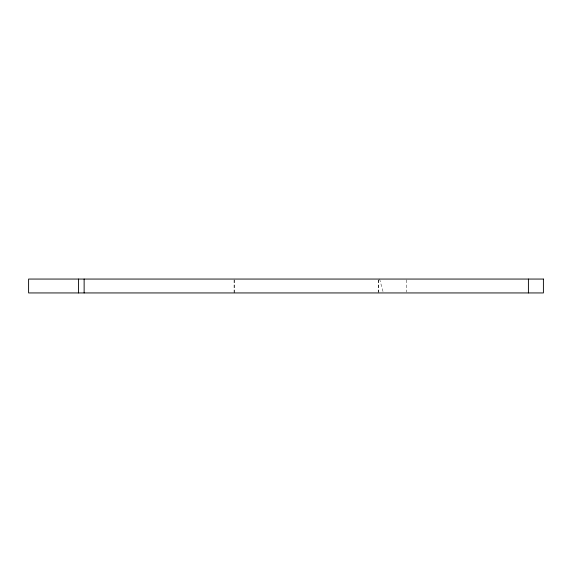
<?xml version="1.0" encoding="UTF-8"?>
<svg xmlns="http://www.w3.org/2000/svg" width="572" height="572" viewBox="0 0 572 572"><rect width="100%" height="100%" fill="white"/><g stroke="black" fill="none" stroke-linecap="round" stroke-linejoin="round"><path stroke-width="0.43" stroke-dasharray="2.86 2.15" d="M379.608 279.057L383.168 292.128M406.234 279.923L406.234 292.077M378.457 279.923L378.457 292.943M378.299 279.923L378.299 292.077M234.241 279.923L234.241 292.943M234.084 279.923L234.084 292.943"/><path stroke-width="0.86" d="M528.406 279.057L528.406 292.943M84.134 279.057L84.134 292.943M78.579 279.057L78.579 292.943M543.4 279.057L28.6 279.057L28.6 292.943L543.4 292.943L543.4 279.057"/></g></svg>
